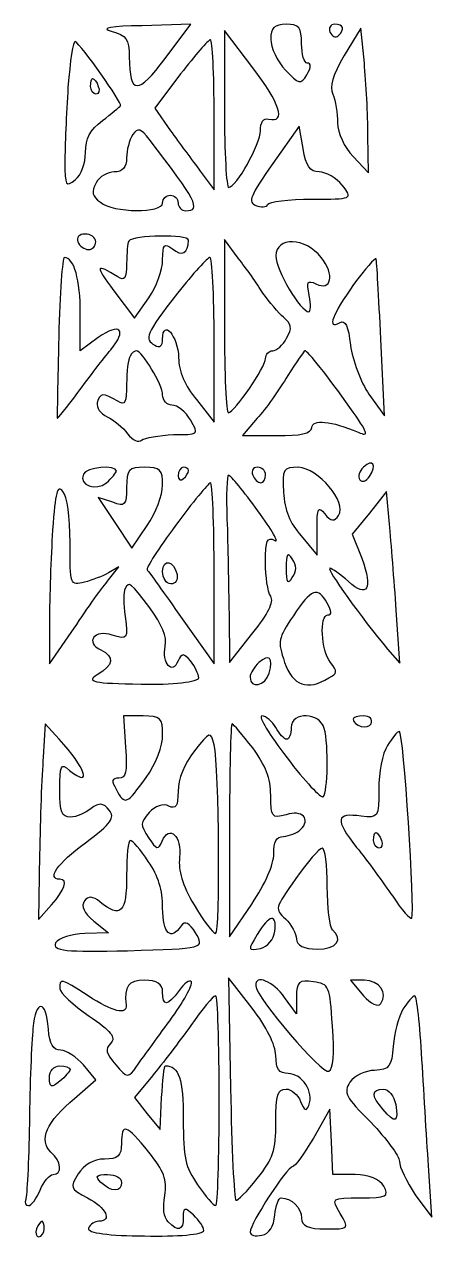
# Model space of a CAD drawing. Extents: x 50 to 162, y 10 to 290.
# Drawn here: x 98.01 to 108.76, y 221.68 to 253.61 of the extents above; entities that cross this region are included whole.
import ezdxf

# ---------------------------------------------------------------- set-up
doc = ezdxf.new("R2010")
doc.units = 0
doc.layers.add('Layer_1', color=7, linetype='CONTINUOUS')

msp = doc.modelspace()

# ---------------------------------------------------------------- linework, layer by layer
at = {"layer": 'Layer_1', "color": 7}
for points in [[(101.729471, 252.707806), (102.407796, 253.608457), (101.118978, 253.567518)], [(100.304989, 253.424233), (100.304989, 253.424233)], [(104.035775, 252.462174), (103.289618, 253.444702), (103.289618, 251.377298), (103.289618, 251.377298)], [(106.070749, 253.403764), (106.070749, 253.403764)], [(106.979705, 252.58499), (106.884739, 253.50611), (106.450611, 252.789683), (106.450611, 252.789683)], [(104.510602, 253.21954), (104.510602, 253.21954)], [(102.136466, 252.298419), (101.458141, 251.397768), (101.865136, 250.804157)], [(102.136466, 252.298419), (102.136466, 252.298419)], [(99.165403, 251.95044), (99.165403, 251.95044)], [(99.965826, 251.970909), (99.965826, 251.970909)], [(102.651992, 249.739751), (103.018288, 249.248486), (103.018288, 251.213544)], [(100.874782, 250.70181), (100.874782, 250.70181)], [(105.365292, 250.333362), (105.25676, 250.926973), (104.564868, 249.944444), (104.564868, 249.944444)], [(106.681242, 250.128668), (107.088237, 249.698812), (107.07467, 250.681341)], [(99.423167, 247.87704), (99.423167, 247.87704)], [(100.76625, 247.897509), (100.76625, 247.897509)], [(103.655913, 247.447184), (103.289618, 247.938448), (103.289618, 245.666351), (103.289618, 245.666351)], [(104.646267, 247.508592), (104.646267, 247.508592)], [(100.372821, 246.587471), (100.915481, 245.871044), (101.295343, 246.403247)], [(102.055067, 246.526063), (102.055067, 246.526063)], [(106.694808, 246.751226), (106.694808, 246.751226)], [(99.965826, 245.359311), (99.490999, 245.011332), (99.490999, 245.99386)], [(98.921206, 245.37978), (98.921206, 245.37978)], [(102.557027, 243.721763), (103.018288, 243.128152), (103.018288, 245.297902)], [(107.101803, 243.865048), (107.508798, 243.291907), (107.413832, 245.318372)], [(100.806949, 244.868046), (100.806949, 244.868046)], [(104.958297, 244.356313), (104.958297, 244.356313)], [(104.157873, 243.230499), (103.764445, 242.780173), (104.686967, 242.780173)], [(99.572398, 241.756706), (99.572398, 241.756706)], [(104.035775, 241.736236), (104.035775, 241.736236)], [(106.952572, 241.94093), (106.952572, 241.94093)], [(100.711984, 241.408727), (100.711984, 241.408727)], [(102.068633, 241.715767), (102.068633, 241.715767)], [(100.345688, 241.019809), (99.965826, 241.142625), (100.399954, 240.487606), (100.847649, 239.812118), (101.254643, 240.405729)], [(104.849765, 241.285911), (104.849765, 241.285911)], [(107.644463, 240.446667), (107.563064, 241.30638), (107.11537, 240.733238), (107.11537, 240.733238)], [(103.35745, 240.569483), (103.35745, 240.569483)], [(107.11537, 240.733238), (106.654109, 240.180566), (106.911872, 239.546016)], [(98.758408, 240.282913), (98.758408, 240.282913)], [(102.000801, 240.405729), (102.000801, 240.405729)], [(105.311026, 240.139627), (105.731587, 239.627894), (105.731587, 240.303382)], [(100.237156, 238.972874), (100.508486, 239.320853), (100.237156, 239.157099)], [(104.917597, 239.279915), (104.917597, 239.279915)], [(102.0415, 239.11616), (102.0415, 239.11616)], [(102.177165, 237.949407), (103.018288, 236.762185), (103.018288, 239.136629)], [(100.671284, 238.747712), (100.671284, 238.747712)], [(103.411716, 238.092693), (103.425283, 236.803124), (104.035775, 237.580959)], [(105.107528, 238.031285), (105.107528, 238.031285)], [(107.590197, 237.151103), (107.915793, 236.782654), (107.820827, 238.17457)], [(98.677009, 237.887999), (98.677009, 236.762185), (99.328201, 237.703775)], [(104.198573, 236.803124), (104.198573, 236.803124)], [(101.146111, 235.390739), (100.630585, 235.390739), (100.684851, 234.571965), (100.684851, 234.571965)], [(98.934773, 234.776658), (98.568477, 235.186045), (98.514211, 234.305863), (98.514211, 234.305863)], [(106.681242, 235.308861), (106.681242, 235.308861)], [(102.502761, 234.469618), (102.502761, 234.469618)], [(107.590197, 234.612904), (107.590197, 234.612904)], [(104.94473, 234.285394), (104.94473, 234.285394)], [(103.425283, 232.381745), (103.425283, 229.577444), (104.008642, 230.437157)], [(103.425283, 232.381745), (103.425283, 232.381745)], [(107.427399, 232.115643), (107.427399, 232.115643)], [(98.419246, 231.747195), (98.392113, 230.02777), (98.731275, 230.416688)], [(100.711984, 231.194523), (100.711984, 231.194523)], [(105.175361, 231.112645), (105.175361, 231.112645)], [(99.843728, 229.986831), (100.237156, 229.679791), (99.613097, 229.659322)], [(104.157873, 229.638853), (104.157873, 229.638853)], [(104.022209, 227.694265), (103.39815, 228.492569), (103.452416, 225.585922), (103.452416, 225.585922)], [(106.979705, 228.431161), (106.613409, 228.431161), (106.952572, 228.021774), (106.952572, 228.021774)], [(98.948339, 228.205998), (98.948339, 228.205998)], [(104.117174, 228.287876), (104.117174, 228.287876)], [(105.188927, 228.001305), (105.188927, 227.550979), (104.876898, 227.980835)], [(107.997192, 227.673795), (107.997192, 227.673795)], [(98.242881, 227.162062), (98.242881, 227.162062)], [(102.407796, 227.243939), (102.407796, 227.243939)], [(99.341768, 225.31982), (99.897994, 225.811085), (99.572398, 226.200002)], [(99.219669, 226.077186), (99.219669, 226.077186)], [(101.390308, 225.913431), (100.915481, 225.34029), (101.254643, 224.910434), (101.593806, 224.501047), (101.634505, 225.34029)], [(107.807261, 225.156066), (107.807261, 225.156066)], [(106.735508, 223.313825), (106.152148, 223.313825), (106.111449, 224.173537), (106.070749, 225.03325), (105.636622, 224.275884), (105.636622, 224.275884)], [(100.576319, 224.132598), (100.576319, 224.132598)], [(108.322788, 222.781621), (108.756915, 222.18801), (108.675517, 223.416171)], [(100.576319, 223.109131), (100.576319, 223.109131)], [(98.337847, 221.88097), (98.337847, 221.88097)]]:
    msp.add_lwpolyline(points, dxfattribs=at)
for points in [[(101.118978, 253.567518), (100.318555, 253.567518), (100.006526, 253.50611), (100.304989, 253.424233)], [(104.917597, 253.608457), (104.605568, 253.608457), (104.510602, 253.50611), (104.510602, 253.21954)], [(105.324592, 253.096723), (105.324592, 253.52658), (105.25676, 253.608457), (104.917597, 253.608457)], [(106.192848, 253.608457), (106.084316, 253.608457), (106.03005, 253.50611), (106.070749, 253.403764)], [(106.287813, 253.301417), (106.477744, 253.485641), (106.437045, 253.608457), (106.192848, 253.608457)], [(100.304989, 253.424233), (100.711984, 253.321886), (100.779816, 253.21954), (100.779816, 252.748745)], [(106.070749, 253.403764), (106.125015, 253.280948), (106.219981, 253.240009), (106.287813, 253.301417)], [(99.355334, 253.158131), (99.301068, 253.178601), (99.219669, 252.646398), (99.165403, 251.95044)], [(100.549186, 251.459176), (100.603452, 251.541053), (99.518132, 253.055785), (99.355334, 253.158131)], [(102.923322, 253.19907), (102.85549, 253.19907), (102.516328, 252.789683), (102.136466, 252.298419)], [(103.018288, 251.213544), (103.018288, 252.298419), (102.977588, 253.19907), (102.923322, 253.19907)], [(104.510602, 253.21954), (104.510602, 252.994377), (104.686967, 252.625928), (104.904031, 252.400766)], [(105.473824, 252.58499), (105.392425, 252.58499), (105.324592, 252.810153), (105.324592, 253.096723)], [(100.779816, 252.748745), (100.793383, 251.745747), (101.010447, 251.745747), (101.729471, 252.707806)], [(105.460257, 252.27795), (105.582356, 252.482643), (105.582356, 252.58499), (105.473824, 252.58499)], [(106.450611, 252.789683), (106.138582, 252.25748), (106.057183, 251.970909), (106.152148, 251.766216)], [(107.07467, 250.681341), (107.07467, 251.213544), (107.020404, 252.073256), (106.979705, 252.58499)], [(104.456336, 251.111197), (104.931164, 250.988381), (104.754799, 251.541053), (104.035775, 252.462174)], [(104.904031, 252.400766), (105.243193, 252.032317), (105.311026, 252.011848), (105.460257, 252.27795)], [(99.165403, 251.95044), (99.124704, 251.254482), (99.084004, 250.3743), (99.084004, 249.985383)], [(99.762329, 251.970909), (99.762329, 252.093725), (99.789462, 252.175603), (99.816595, 252.175603)], [(99.91156, 251.766216), (99.830161, 251.766216), (99.762329, 251.868563), (99.762329, 251.970909)], [(99.816595, 252.175603), (99.857294, 252.175603), (99.925127, 252.093725), (99.965826, 251.970909)], [(99.965826, 251.970909), (100.006526, 251.868563), (99.979393, 251.766216), (99.91156, 251.766216)], [(106.152148, 251.766216), (106.219981, 251.602461), (106.274247, 251.254482), (106.274247, 251.00885)], [(100.074358, 251.070258), (100.304989, 251.254482), (100.535619, 251.438706), (100.549186, 251.459176)], [(103.289618, 251.377298), (103.289618, 250.231015), (103.343884, 249.309894), (103.39815, 249.309894)], [(99.626664, 250.231015), (99.626664, 250.599463), (99.748762, 250.824626), (100.074358, 251.070258)], [(104.239272, 250.804157), (104.239272, 251.029319), (104.320671, 251.152136), (104.456336, 251.111197)], [(106.274247, 251.00885), (106.274247, 250.742749), (106.450611, 250.3743), (106.681242, 250.128668)], [(100.874782, 250.70181), (100.779816, 250.558525), (100.711984, 250.292423), (100.711984, 250.08773)], [(101.308909, 250.578994), (101.091845, 250.865565), (100.99688, 250.886034), (100.874782, 250.70181)], [(101.865136, 250.804157), (102.095766, 250.497116), (102.448495, 250.005852), (102.651992, 249.739751)], [(103.39815, 249.309894), (103.601647, 249.309894), (104.239272, 250.456178), (104.239272, 250.804157)], [(102.272131, 248.695814), (102.692692, 248.695814), (102.543461, 248.982385), (101.308909, 250.578994)], [(99.355334, 249.514588), (99.518132, 249.637404), (99.626664, 249.944444), (99.626664, 250.231015)], [(100.711984, 250.08773), (100.711984, 249.842097), (100.603452, 249.719281), (100.386388, 249.719281)], [(105.785853, 249.719281), (105.541656, 249.719281), (105.446691, 249.862567), (105.365292, 250.333362)], [(99.084004, 249.985383), (99.084004, 249.350833), (99.111137, 249.309894), (99.355334, 249.514588)], [(100.386388, 249.719281), (100.210023, 249.719281), (99.992959, 249.596465), (99.91156, 249.43271)], [(104.564868, 249.944444), (103.967943, 249.084732), (103.90011, 248.920977), (104.117174, 248.839099)], [(106.396345, 249.371302), (106.247114, 249.555527), (105.962217, 249.719281), (105.785853, 249.719281)], [(99.91156, 249.43271), (99.775895, 249.187078), (99.803028, 249.084732), (100.020092, 248.920977)], [(101.661638, 248.900507), (101.661638, 249.023324), (101.756604, 249.105201), (101.865136, 249.105201)], [(101.865136, 249.105201), (101.973668, 249.105201), (102.068633, 249.023324), (102.068633, 248.900507)], [(105.595922, 249.002854), (106.667675, 249.002854), (106.681242, 249.002854), (106.396345, 249.371302)], [(100.020092, 248.920977), (100.359255, 248.634406), (101.661638, 248.634406), (101.661638, 248.900507)], [(102.068633, 248.900507), (102.068633, 248.798161), (102.163599, 248.695814), (102.272131, 248.695814)], [(104.117174, 248.839099), (104.252839, 248.777691), (104.40207, 248.798161), (104.429203, 248.859569)], [(104.429203, 248.859569), (104.456336, 248.941446), (104.98543, 249.002854), (105.595922, 249.002854)], [(99.613097, 248.081734), (99.463866, 248.081734), (99.382467, 247.999856), (99.423167, 247.87704)], [(99.423167, 247.87704), (99.463866, 247.774693), (99.599531, 247.672347), (99.708063, 247.672347)], [(99.897994, 247.87704), (99.897994, 247.999856), (99.775895, 248.081734), (99.613097, 248.081734)], [(99.708063, 247.672347), (99.816595, 247.672347), (99.897994, 247.774693), (99.897994, 247.87704)], [(100.76625, 247.897509), (100.739117, 247.856571), (100.711984, 247.590469), (100.711984, 247.303898)], [(102.339963, 247.917979), (102.339963, 248.081734), (100.888348, 248.061264), (100.76625, 247.897509)], [(101.661638, 247.406245), (101.661638, 247.815632), (101.702338, 247.856571), (101.919402, 247.692816)], [(101.919402, 247.692816), (102.163599, 247.488123), (102.339963, 247.57), (102.339963, 247.917979)], [(105.840119, 247.467653), (105.419558, 247.999856), (104.646267, 248.020326), (104.646267, 247.508592)], [(104.646267, 247.508592), (104.646267, 247.140144), (105.297459, 246.034799), (105.514523, 246.034799)], [(99.070438, 247.467653), (99.016172, 247.467653), (98.948339, 246.526063), (98.921206, 245.37978)], [(99.490999, 245.99386), (99.490999, 246.874042), (99.328201, 247.467653), (99.070438, 247.467653)], [(100.481353, 246.95592), (99.884427, 247.324368), (99.870861, 247.26296), (100.372821, 246.587471)], [(100.711984, 247.303898), (100.711984, 246.914981), (100.657718, 246.833103), (100.481353, 246.95592)], [(101.295343, 246.403247), (101.49884, 246.689818), (101.661638, 247.140144), (101.661638, 247.406245)], [(102.909756, 247.467653), (102.841923, 247.467653), (102.462062, 247.037797), (102.055067, 246.526063)], [(103.018288, 245.297902), (103.018288, 246.485125), (102.964022, 247.467653), (102.909756, 247.467653)], [(104.307105, 246.526063), (104.157873, 246.771695), (103.859411, 247.181082), (103.655913, 247.447184)], [(105.704454, 246.771695), (106.111449, 246.567002), (106.206414, 247.017328), (105.840119, 247.467653)], [(107.291734, 247.426715), (107.264601, 247.467653), (106.993271, 247.160613), (106.694808, 246.751226)], [(107.413832, 245.318372), (107.359566, 246.444186), (107.3053, 247.385776), (107.291734, 247.426715)], [(105.52809, 246.464655), (105.446691, 246.833103), (105.473824, 246.874042), (105.704454, 246.771695)], [(102.055067, 246.526063), (101.213944, 245.441188), (101.159678, 245.318372), (101.458141, 245.154617)], [(104.849765, 245.891514), (104.7141, 245.99386), (104.469903, 246.3009), (104.307105, 246.526063)], [(106.694808, 246.751226), (106.138582, 245.973391), (105.975784, 245.543535), (106.328513, 245.748228)], [(105.514523, 246.034799), (105.568789, 246.034799), (105.568789, 246.219023), (105.52809, 246.464655)], [(104.931164, 245.338841), (105.080395, 245.625412), (105.066829, 245.707289), (104.849765, 245.891514)], [(100.291422, 245.031801), (100.739117, 245.564004), (100.535619, 245.768697), (99.965826, 245.359311)], [(101.661638, 245.318372), (101.661638, 245.871044), (102.068633, 245.400249), (102.0822, 244.827108)], [(103.289618, 245.666351), (103.289618, 244.397251), (103.330317, 243.373784), (103.39815, 243.373784)], [(106.328513, 245.748228), (106.477744, 245.830105), (106.559143, 245.666351), (106.613409, 245.154617)], [(98.921206, 245.37978), (98.894073, 244.213027), (98.880507, 243.250968), (98.880507, 243.230499)], [(101.458141, 245.154617), (101.580239, 245.07274), (101.661638, 245.134148), (101.661638, 245.318372)], [(104.564868, 245.011332), (104.659834, 245.011332), (104.836198, 245.154617), (104.931164, 245.338841)], [(99.423167, 243.905987), (99.721629, 244.315374), (100.115058, 244.827108), (100.291422, 245.031801)], [(100.969747, 245.011332), (100.929048, 245.011332), (100.847649, 244.949924), (100.806949, 244.868046)], [(101.661638, 243.844579), (101.661638, 244.11068), (101.118978, 245.011332), (100.969747, 245.011332)], [(104.374937, 244.806638), (104.374937, 244.908985), (104.456336, 245.011332), (104.564868, 245.011332)], [(105.405991, 245.011332), (105.392425, 245.011332), (105.188927, 244.704291), (104.958297, 244.356313)], [(106.599843, 243.517069), (106.016483, 244.335843), (105.48739, 245.011332), (105.405991, 245.011332)], [(106.613409, 245.154617), (106.667675, 244.765699), (106.884739, 244.172088), (107.101803, 243.865048)], [(100.806949, 244.868046), (100.752683, 244.806638), (100.711984, 244.458659), (100.711984, 244.13115)], [(102.0822, 244.827108), (102.0822, 244.479129), (102.244998, 244.090211), (102.557027, 243.721763)], [(103.39815, 243.373784), (103.560948, 243.394253), (104.374937, 244.581475), (104.374937, 244.806638)], [(104.958297, 244.356313), (104.741233, 243.987864), (104.374937, 243.476131), (104.157873, 243.230499)], [(100.711984, 244.13115), (100.711984, 243.639885), (100.671284, 243.558008), (100.481353, 243.680824)], [(98.880507, 243.230499), (98.880507, 243.210029), (99.13827, 243.517069), (99.423167, 243.905987)], [(100.481353, 243.680824), (100.087925, 243.905987), (100.006526, 243.905987), (99.938693, 243.639885)], [(101.905835, 243.578477), (101.77017, 243.578477), (101.661638, 243.701293), (101.661638, 243.844579)], [(99.938693, 243.639885), (99.91156, 243.517069), (100.020092, 243.353315), (100.196457, 243.271437)], [(102.394229, 243.18956), (102.272131, 243.394253), (102.055067, 243.578477), (101.905835, 243.578477)], [(106.816907, 242.86205), (107.11537, 242.739234), (107.088237, 242.821112), (106.599843, 243.517069)], [(100.196457, 243.271437), (100.372821, 243.18956), (100.617018, 242.984866), (100.739117, 242.821112)], [(101.946535, 242.800642), (102.611293, 242.800642), (102.624859, 242.800642), (102.394229, 243.18956)], [(105.595922, 242.984866), (105.595922, 243.210029), (106.111449, 243.16909), (106.816907, 242.86205)], [(100.739117, 242.821112), (100.861215, 242.657357), (101.037579, 242.575479), (101.105412, 242.657357)], [(101.105412, 242.657357), (101.186811, 242.718765), (101.566673, 242.780173), (101.946535, 242.800642)], [(104.686967, 242.780173), (105.270326, 242.759704), (105.595922, 242.841581), (105.595922, 242.984866)], [(107.11537, 241.695298), (107.318867, 242.002338), (107.210335, 242.186562), (106.952572, 241.94093)], [(99.572398, 241.756706), (99.4503, 241.470135), (99.897994, 241.30638), (100.18289, 241.531543)], [(100.440654, 241.838583), (100.440654, 242.022807), (99.64023, 241.94093), (99.572398, 241.756706)], [(100.18289, 241.531543), (100.318555, 241.654359), (100.440654, 241.797644), (100.440654, 241.838583)], [(101.186811, 241.94093), (100.76625, 241.94093), (100.711984, 241.879522), (100.711984, 241.408727)], [(101.661638, 241.470135), (101.661638, 241.879522), (101.593806, 241.94093), (101.186811, 241.94093)], [(102.204298, 241.94093), (102.136466, 241.94093), (102.068633, 241.838583), (102.068633, 241.715767)], [(102.339963, 241.859052), (102.339963, 241.899991), (102.285697, 241.94093), (102.204298, 241.94093)], [(102.204298, 241.633889), (102.285697, 241.695298), (102.339963, 241.797644), (102.339963, 241.859052)], [(103.39815, 241.736236), (103.35745, 241.736236), (103.330317, 241.204033), (103.35745, 240.569483)], [(104.17144, 240.794646), (103.805145, 241.30638), (103.452416, 241.715767), (103.39815, 241.736236)], [(104.157873, 241.94093), (104.049342, 241.94093), (103.995076, 241.859052), (104.035775, 241.736236)], [(104.035775, 241.736236), (104.076475, 241.633889), (104.17144, 241.531543), (104.252839, 241.531543)], [(104.374937, 241.736236), (104.374937, 241.859052), (104.279972, 241.94093), (104.157873, 241.94093)], [(104.252839, 241.531543), (104.320671, 241.531543), (104.374937, 241.633889), (104.374937, 241.736236)], [(105.243193, 241.94093), (104.836198, 241.94093), (104.809065, 241.899991), (104.849765, 241.285911)], [(106.30138, 240.67183), (106.53201, 241.019809), (105.75872, 241.92046), (105.243193, 241.94093)], [(106.952572, 241.94093), (106.84404, 241.838583), (106.80334, 241.695298), (106.857606, 241.61342)], [(99.029738, 241.30638), (98.880507, 241.490604), (98.839807, 241.30638), (98.758408, 240.282913)], [(100.711984, 241.408727), (100.711984, 240.937932), (100.671284, 240.896993), (100.345688, 241.019809)], [(101.254643, 240.405729), (101.471707, 240.733238), (101.661638, 241.204033), (101.661638, 241.470135)], [(102.923322, 241.531543), (102.85549, 241.511073), (102.448495, 241.019809), (102.000801, 240.405729)], [(102.068633, 241.715767), (102.068633, 241.61342), (102.136466, 241.572481), (102.204298, 241.633889)], [(103.018288, 239.136629), (103.018288, 240.467137), (102.977588, 241.531543), (102.923322, 241.531543)], [(106.857606, 241.61342), (106.911872, 241.531543), (107.033971, 241.572481), (107.11537, 241.695298)], [(99.219669, 239.955403), (99.219669, 240.651361), (99.151837, 241.163095), (99.029738, 241.30638)], [(104.849765, 241.285911), (104.876898, 240.815116), (105.012563, 240.467137), (105.311026, 240.139627)], [(104.619134, 240.016811), (104.741233, 239.934934), (104.551302, 240.282913), (104.17144, 240.794646)], [(105.731587, 240.303382), (105.731587, 240.876524), (105.75872, 240.937932), (105.935084, 240.712769)], [(103.35745, 240.569483), (103.384583, 239.914464), (103.39815, 238.80912), (103.411716, 238.092693)], [(105.935084, 240.712769), (106.097882, 240.508075), (106.192848, 240.508075), (106.30138, 240.67183)], [(98.758408, 240.282913), (98.717709, 239.586955), (98.677009, 238.502079), (98.677009, 237.887999)], [(102.000801, 240.405729), (101.553106, 239.812118), (101.213944, 239.279915), (101.254643, 239.238976)], [(107.820827, 238.17457), (107.766561, 238.952405), (107.685162, 239.975872), (107.644463, 240.446667)], [(99.599531, 238.911466), (99.219669, 238.829589), (99.219669, 238.829589), (99.219669, 239.955403)], [(104.374937, 239.443669), (104.374937, 240.016811), (104.415637, 240.119158), (104.619134, 240.016811)], [(101.661638, 239.198037), (101.661638, 239.546016), (101.960101, 239.484608), (102.0415, 239.11616)], [(105.080395, 239.525547), (104.958297, 239.709771), (104.917597, 239.668832), (104.917597, 239.279915)], [(105.080395, 239.034283), (105.202494, 239.218507), (105.202494, 239.341323), (105.080395, 239.525547)], [(106.911872, 239.546016), (107.210335, 238.727242), (107.061104, 238.48161), (106.559143, 238.931936)], [(101.254643, 239.238976), (101.295343, 239.198037), (101.702338, 238.624896), (102.177165, 237.949407)], [(101.878702, 238.870528), (101.756604, 238.870528), (101.661638, 239.013813), (101.661638, 239.198037)], [(104.510602, 238.543018), (104.429203, 238.665834), (104.374937, 239.054752), (104.374937, 239.443669)], [(104.917597, 239.279915), (104.917597, 238.890997), (104.958297, 238.850058), (105.080395, 239.034283)], [(106.070749, 239.279915), (105.962217, 239.279915), (106.925439, 237.949407), (107.590197, 237.151103)], [(106.559143, 238.931936), (106.342079, 239.11616), (106.125015, 239.279915), (106.070749, 239.279915)], [(99.328201, 237.703775), (99.68093, 238.235978), (100.087925, 238.80912), (100.237156, 238.972874)], [(100.237156, 239.157099), (100.087925, 239.075221), (99.803028, 238.972874), (99.599531, 238.911466)], [(101.322476, 238.235978), (100.793383, 238.931936), (100.793383, 238.931936), (100.671284, 238.747712)], [(102.0415, 239.11616), (102.068633, 238.972874), (102.000801, 238.870528), (101.878702, 238.870528)], [(100.671284, 238.747712), (100.630585, 238.665834), (100.630585, 238.338325), (100.671284, 238.010815)], [(104.035775, 237.580959), (104.44277, 238.072223), (104.605568, 238.399733), (104.510602, 238.543018)], [(106.002917, 238.358794), (105.75872, 238.80912), (105.568789, 238.747712), (105.107528, 238.031285)], [(101.729471, 237.23298), (101.783737, 237.478612), (101.648072, 237.785652), (101.322476, 238.235978)], [(106.016483, 238.051754), (106.125015, 238.051754), (106.125015, 238.154101), (106.002917, 238.358794)], [(100.671284, 238.010815), (100.752683, 237.417204), (100.739117, 237.396735), (100.332122, 237.519551)], [(105.107528, 238.031285), (104.700533, 237.417204), (104.686967, 237.376265), (104.876898, 236.803124)], [(106.084316, 236.803124), (105.840119, 237.110164), (105.785853, 238.051754), (106.016483, 238.051754)], [(100.332122, 237.519551), (99.870861, 237.683306), (99.599531, 237.335327), (100.033659, 237.130633)], [(100.033659, 237.130633), (100.399954, 236.946409), (100.372821, 236.741716), (99.938693, 236.475614)], [(102.068633, 236.844062), (101.919402, 236.455145), (101.634505, 236.782654), (101.729471, 237.23298)], [(102.394229, 236.844062), (102.217865, 237.048756), (102.163599, 237.048756), (102.068633, 236.844062)], [(104.469903, 236.516553), (104.578435, 236.946409), (104.483469, 237.028287), (104.198573, 236.803124)], [(102.611293, 236.393737), (102.611293, 236.496084), (102.516328, 236.680308), (102.394229, 236.844062)], [(104.198573, 236.803124), (104.076475, 236.680308), (103.967943, 236.516553), (103.967943, 236.414206)], [(104.876898, 236.803124), (105.080395, 236.189043), (105.48739, 236.045758), (106.043616, 236.393737)], [(106.043616, 236.393737), (106.274247, 236.516553), (106.274247, 236.557492), (106.084316, 236.803124)], [(99.938693, 236.475614), (99.626664, 236.29139), (99.843728, 236.250451), (101.091845, 236.229982)], [(101.091845, 236.229982), (101.919402, 236.209513), (102.611293, 236.29139), (102.611293, 236.393737)], [(103.967943, 236.414206), (103.967943, 236.086697), (104.374937, 236.189043), (104.469903, 236.516553)], [(101.661638, 234.899475), (101.661638, 235.329331), (101.607372, 235.390739), (101.146111, 235.390739)], [(104.279972, 235.390739), (104.17144, 235.390739), (104.469903, 234.899475), (104.94473, 234.285394)], [(104.646267, 235.083699), (104.551302, 235.247453), (104.388504, 235.390739), (104.279972, 235.390739)], [(105.921518, 235.063229), (105.812986, 235.493086), (105.053262, 235.513555), (105.053262, 235.083699)], [(106.966138, 235.390739), (106.80334, 235.390739), (106.681242, 235.3498), (106.681242, 235.308861)], [(107.156069, 235.186045), (107.210335, 235.308861), (107.11537, 235.390739), (106.966138, 235.390739)], [(103.493115, 235.186045), (103.452416, 235.186045), (103.425283, 233.916946), (103.425283, 232.381745)], [(104.035775, 234.551496), (103.764445, 234.899475), (103.520248, 235.186045), (103.493115, 235.186045)], [(104.931164, 234.776658), (104.863331, 234.776658), (104.741233, 234.919944), (104.646267, 235.083699)], [(105.053262, 235.083699), (105.053262, 234.919944), (104.998996, 234.776658), (104.931164, 234.776658)], [(105.894385, 233.261927), (106.016483, 233.384743), (106.043616, 234.612904), (105.921518, 235.063229)], [(106.681242, 235.308861), (106.681242, 235.124637), (107.088237, 235.022291), (107.156069, 235.186045)], [(99.206103, 233.957885), (99.816595, 233.46662), (99.626664, 234.039762), (98.934773, 234.776658)], [(101.22751, 233.77366), (101.485274, 234.142109), (101.661638, 234.592434), (101.661638, 234.899475)], [(103.018288, 234.633373), (102.936889, 235.001821), (102.896189, 234.981352), (102.502761, 234.469618)], [(107.902226, 234.981352), (107.84796, 234.981352), (107.712295, 234.817597), (107.590197, 234.612904)], [(108.227822, 230.068709), (108.322788, 230.232464), (108.010758, 234.981352), (107.902226, 234.981352)], [(100.684851, 234.571965), (100.72555, 233.896477), (100.698417, 233.753191), (100.508486, 233.753191)], [(102.502761, 234.469618), (102.231431, 234.121639), (102.068633, 233.732722), (102.068633, 233.405212)], [(103.058987, 229.659322), (103.181086, 229.659322), (103.153953, 234.039762), (103.018288, 234.633373)], [(104.510602, 233.302866), (104.510602, 233.753191), (104.374937, 234.080701), (104.035775, 234.551496)], [(107.590197, 234.612904), (107.454532, 234.40821), (107.359566, 233.896477), (107.359566, 233.46662)], [(98.514211, 234.305863), (98.473512, 233.835069), (98.432812, 232.668316), (98.419246, 231.747195)], [(98.948339, 233.446151), (98.948339, 234.10117), (98.975472, 234.162578), (99.206103, 233.957885)], [(104.94473, 234.285394), (105.405991, 233.671314), (105.840119, 233.220988), (105.894385, 233.261927)], [(100.508486, 233.753191), (100.318555, 233.753191), (100.304989, 233.691783), (100.440654, 233.446151)], [(100.440654, 233.446151), (100.671284, 233.036764), (100.711984, 233.057233), (101.22751, 233.77366)], [(99.233236, 232.729724), (99.002605, 232.729724), (98.948339, 232.85254), (98.948339, 233.446151)], [(107.359566, 233.46662), (107.359566, 232.709254), (107.346, 232.709254), (106.898306, 232.750193)], [(100.250723, 232.913948), (100.101491, 233.098172), (99.979393, 233.118641), (99.775895, 232.954887)], [(102.068633, 233.405212), (102.068633, 233.016295), (102.014367, 232.934417), (101.824436, 233.016295)], [(104.917597, 232.791132), (104.537735, 232.688785), (104.510602, 232.729724), (104.510602, 233.302866)], [(99.775895, 232.954887), (99.626664, 232.832071), (99.382467, 232.729724), (99.233236, 232.729724)], [(99.626664, 232.054235), (100.318555, 232.565969), (100.413521, 232.709254), (100.250723, 232.913948)], [(101.308909, 232.85254), (101.064712, 232.565969), (101.064712, 232.5455), (101.295343, 232.177051)], [(101.824436, 233.016295), (101.688771, 233.098172), (101.458141, 233.016295), (101.308909, 232.85254)], [(105.297459, 232.402214), (105.582356, 232.668316), (105.338159, 232.934417), (104.917597, 232.791132)], [(106.898306, 232.750193), (106.219981, 232.85254), (106.192848, 232.668316), (106.776207, 231.931419)], [(101.648072, 232.095174), (101.838003, 232.5455), (102.177165, 232.21799), (102.109333, 231.665318)], [(101.295343, 232.177051), (101.49884, 231.870011), (101.553106, 231.849542), (101.648072, 232.095174)], [(104.592001, 231.767665), (104.578435, 232.074705), (104.659834, 232.21799), (104.849765, 232.21799)], [(104.849765, 232.21799), (104.998996, 232.23846), (105.202494, 232.299868), (105.297459, 232.402214)], [(107.223901, 232.115643), (107.223901, 232.23846), (107.251034, 232.320337), (107.278167, 232.320337)], [(107.278167, 232.320337), (107.318867, 232.320337), (107.386699, 232.23846), (107.427399, 232.115643)], [(98.948339, 231.092176), (98.59561, 231.092176), (98.880507, 231.501563), (99.626664, 232.054235)], [(100.806949, 232.115643), (100.752683, 232.115643), (100.711984, 231.706257), (100.711984, 231.194523)], [(101.281776, 231.562971), (101.078279, 231.870011), (100.861215, 232.115643), (100.806949, 232.115643)], [(105.867252, 231.91095), (105.799419, 231.91095), (105.473824, 231.542502), (105.175361, 231.112645)], [(106.002917, 230.907952), (106.002917, 231.460624), (105.948651, 231.91095), (105.867252, 231.91095)], [(106.776207, 231.931419), (107.061104, 231.58344), (107.481665, 230.989829), (107.725862, 230.64185)], [(107.373133, 231.91095), (107.291734, 231.91095), (107.223901, 232.013297), (107.223901, 232.115643)], [(107.427399, 232.115643), (107.468098, 232.013297), (107.440965, 231.91095), (107.373133, 231.91095)], [(101.661638, 230.33481), (101.661638, 230.805605), (101.553106, 231.174054), (101.281776, 231.562971)], [(102.109333, 231.665318), (102.068633, 231.317339), (102.177165, 230.948891), (102.489195, 230.416688)], [(104.008642, 230.437157), (104.374937, 230.96936), (104.592001, 231.481094), (104.592001, 231.767665)], [(100.711984, 231.194523), (100.711984, 230.211994), (100.562752, 230.048239), (100.006526, 230.498565)], [(98.731275, 230.416688), (99.084004, 230.805605), (99.17897, 231.092176), (98.948339, 231.092176)], [(105.175361, 231.112645), (104.619134, 230.314341), (104.605568, 230.314341), (104.904031, 230.048239)], [(106.138582, 229.761669), (106.070749, 229.823077), (106.002917, 230.33481), (106.002917, 230.907952)], [(100.006526, 230.498565), (99.830161, 230.64185), (99.694496, 230.66232), (99.599531, 230.519034)], [(107.725862, 230.64185), (107.970059, 230.273402), (108.187123, 230.02777), (108.227822, 230.068709)], [(99.599531, 230.519034), (99.504565, 230.375749), (99.585964, 230.211994), (99.843728, 229.986831)], [(102.150032, 229.864015), (101.878702, 229.454628), (101.661638, 229.659322), (101.661638, 230.33481)], [(102.489195, 230.416688), (102.733391, 230.007301), (102.991155, 229.659322), (103.058987, 229.659322)], [(102.529894, 229.679791), (102.367096, 229.945893), (102.244998, 230.007301), (102.150032, 229.864015)], [(104.619134, 229.72073), (104.686967, 230.191525), (104.469903, 230.171056), (104.157873, 229.638853)], [(104.904031, 230.048239), (105.053262, 229.884485), (105.188927, 229.659322), (105.188927, 229.516036)], [(99.613097, 229.659322), (99.260369, 229.659322), (98.921206, 229.536506), (98.839807, 229.41369)], [(100.739117, 229.208996), (102.760524, 229.270404), (102.774091, 229.270404), (102.529894, 229.679791)], [(104.157873, 229.638853), (103.90011, 229.208996), (103.90011, 229.208996), (104.239272, 229.270404)], [(104.239272, 229.270404), (104.429203, 229.311343), (104.592001, 229.516036), (104.619134, 229.72073)], [(105.731587, 229.249935), (106.247114, 229.249935), (106.437045, 229.495567), (106.138582, 229.761669)], [(98.839807, 229.41369), (98.731275, 229.208996), (99.124704, 229.168058), (100.739117, 229.208996)], [(105.188927, 229.516036), (105.188927, 229.352282), (105.392425, 229.249935), (105.731587, 229.249935)], [(99.694496, 228.021774), (98.961906, 228.492569), (98.948339, 228.492569), (98.948339, 228.205998)], [(101.186811, 228.431161), (100.752683, 228.431161), (100.644151, 228.287876), (100.698417, 227.776142)], [(101.661638, 228.124121), (101.661638, 228.328814), (101.512407, 228.431161), (101.186811, 228.431161)], [(101.851569, 227.366755), (102.204298, 227.858019), (102.462062, 228.308345), (102.421362, 228.390222)], [(102.421362, 228.390222), (102.380663, 228.45163), (102.231431, 228.349284), (102.095766, 228.16506)], [(104.876898, 227.980835), (104.578435, 228.410692), (104.090041, 228.594916), (104.117174, 228.287876)], [(105.636622, 228.390222), (105.25676, 228.45163), (105.188927, 228.390222), (105.188927, 228.001305)], [(106.138582, 227.22347), (106.070749, 228.287876), (106.057183, 228.328814), (105.636622, 228.390222)], [(107.413832, 227.817081), (107.603763, 228.103652), (107.373133, 228.431161), (106.979705, 228.431161)], [(98.948339, 228.205998), (98.948339, 228.103652), (99.301068, 227.776142), (99.721629, 227.489571)], [(100.698417, 227.776142), (100.72555, 227.510041), (100.345688, 227.591918), (99.694496, 228.021774)], [(102.095766, 228.16506), (101.783737, 227.735203), (101.661638, 227.735203), (101.661638, 228.124121)], [(103.058987, 228.021774), (102.991155, 228.021774), (102.706258, 227.673795), (102.407796, 227.243939)], [(103.153953, 225.258412), (103.153953, 226.773144), (103.113253, 228.021774), (103.058987, 228.021774)], [(104.117174, 228.287876), (104.13074, 227.960366), (105.880818, 225.933901), (106.043616, 226.036248)], [(106.952572, 228.021774), (107.142503, 227.817081), (107.346, 227.714734), (107.413832, 227.817081)], [(108.309221, 228.021774), (108.254955, 228.021774), (108.11929, 227.858019), (107.997192, 227.673795)], [(108.499152, 226.343288), (108.444886, 227.264408), (108.363487, 228.021774), (108.309221, 228.021774)], [(98.649876, 227.141592), (98.59561, 227.939897), (98.310714, 227.939897), (98.242881, 227.162062)], [(104.646267, 226.445634), (104.632701, 226.732205), (104.40207, 227.203), (104.022209, 227.694265)], [(99.721629, 227.489571), (100.304989, 227.100654), (100.440654, 226.916429), (100.291422, 226.773144)], [(100.969747, 226.159064), (101.105412, 226.343288), (101.49884, 226.89596), (101.851569, 227.366755)], [(107.997192, 227.673795), (107.88866, 227.469102), (107.766561, 227.039246), (107.739428, 226.691267)], [(98.242881, 227.162062), (98.202182, 226.793613), (98.161482, 225.667799), (98.147916, 224.664801)], [(98.975472, 226.58892), (98.771975, 226.58892), (98.677009, 226.752675), (98.649876, 227.141592)], [(102.407796, 227.243939), (102.109333, 226.834552), (101.648072, 226.220472), (101.390308, 225.913431)], [(106.043616, 226.036248), (106.165715, 226.097656), (106.192848, 226.466104), (106.138582, 227.22347)], [(100.291422, 226.773144), (100.142191, 226.609389), (100.155757, 226.527512), (100.427087, 226.200002)], [(99.572398, 226.200002), (99.396034, 226.404696), (99.124704, 226.58892), (98.975472, 226.58892)], [(104.971863, 225.97484), (104.727666, 225.97484), (104.646267, 226.097656), (104.646267, 226.445634)], [(107.739428, 226.691267), (107.698729, 226.159064), (107.644463, 226.077186), (107.251034, 226.056717)], [(98.677009, 225.872493), (98.677009, 226.036248), (98.799108, 226.179533), (98.948339, 226.179533)], [(98.948339, 226.179533), (99.097571, 226.179533), (99.219669, 226.138594), (99.219669, 226.077186)], [(100.427087, 226.200002), (100.72555, 225.852023), (100.76625, 225.852023), (100.969747, 226.159064)], [(101.634505, 225.34029), (101.661638, 225.790615), (101.702338, 226.179533), (101.729471, 226.179533)], [(101.729471, 226.179533), (102.095766, 226.179533), (102.204298, 225.831554), (102.204298, 224.767148)], [(108.675517, 223.416171), (108.634817, 224.09166), (108.553418, 225.401698), (108.499152, 226.343288)], [(98.948339, 225.770146), (98.731275, 225.585922), (98.677009, 225.606391), (98.677009, 225.872493)], [(99.219669, 226.077186), (99.219669, 226.036248), (99.097571, 225.892962), (98.948339, 225.770146)], [(105.514523, 225.135596), (105.663754, 225.483575), (105.338159, 225.97484), (104.971863, 225.97484)], [(107.251034, 226.056717), (107.006838, 226.056717), (106.721941, 225.913431), (106.599843, 225.749677)], [(103.452416, 225.585922), (103.479549, 224.009782), (103.547381, 222.679275), (103.588081, 222.638336)], [(104.646267, 224.685271), (104.646267, 225.422167), (104.686967, 225.565453), (104.917597, 225.565453)], [(104.917597, 225.565453), (105.053262, 225.565453), (105.229627, 225.422167), (105.297459, 225.237943)], [(106.599843, 225.749677), (106.423478, 225.463106), (106.477744, 225.360759), (107.156069, 224.685271)], [(107.468098, 225.03325), (107.156069, 225.381228), (107.156069, 225.565453), (107.481665, 225.565453)], [(107.481665, 225.565453), (107.61733, 225.565453), (107.766561, 225.381228), (107.807261, 225.156066)], [(98.717709, 223.907436), (98.378546, 224.194006), (98.609177, 224.726209), (99.341768, 225.31982)], [(103.058987, 222.495051), (103.113253, 222.495051), (103.153953, 223.743681), (103.153953, 225.258412)], [(105.297459, 225.237943), (105.392425, 224.992311), (105.446691, 224.971842), (105.514523, 225.135596)], [(107.807261, 225.156066), (107.88866, 224.685271), (107.793694, 224.644332), (107.468098, 225.03325)], [(98.147916, 224.664801), (98.134349, 223.641334), (98.080083, 222.740683), (98.05295, 222.658805)], [(101.295343, 223.907436), (100.698417, 224.644332), (100.576319, 224.685271), (100.576319, 224.132598)], [(102.204298, 224.767148), (102.204298, 223.743681), (102.258564, 223.518518), (102.58416, 223.047723)], [(104.157873, 223.211478), (104.578435, 223.743681), (104.646267, 223.948374), (104.646267, 224.685271)], [(107.156069, 224.685271), (107.563064, 224.255414), (107.902226, 223.805089), (107.902226, 223.661803)], [(105.636622, 224.275884), (105.392425, 223.866497), (105.148228, 223.518518), (105.080395, 223.518518)], [(98.771975, 223.313825), (99.029738, 223.313825), (98.989039, 223.661803), (98.717709, 223.907436)], [(100.576319, 224.132598), (100.576319, 223.805089), (100.481353, 223.723211), (100.128624, 223.723211)], [(101.715904, 222.761152), (101.783737, 223.191008), (101.702338, 223.395702), (101.295343, 223.907436)], [(100.128624, 223.723211), (99.843728, 223.723211), (99.572398, 223.559457), (99.436733, 223.334294)], [(107.902226, 223.661803), (107.902226, 223.518518), (108.092157, 223.1296), (108.322788, 222.781621)], [(98.432812, 222.904438), (98.527778, 223.1296), (98.677009, 223.313825), (98.771975, 223.313825)], [(99.436733, 223.334294), (99.206103, 222.965846), (99.219669, 222.945376), (99.68093, 222.699744)], [(100.033659, 223.109131), (99.870861, 223.272886), (99.91156, 223.313825), (100.210023, 223.313825)], [(100.210023, 223.313825), (100.413521, 223.313825), (100.576319, 223.231947), (100.576319, 223.109131)], [(103.588081, 222.638336), (103.62878, 222.617867), (103.886544, 222.863499), (104.157873, 223.211478)], [(105.080395, 223.518518), (104.94473, 223.518518), (103.967943, 222.024256), (103.967943, 221.799093)], [(107.495231, 223.006784), (107.386699, 223.191008), (107.101803, 223.313825), (106.735508, 223.313825)], [(98.120783, 222.495051), (98.202182, 222.495051), (98.337847, 222.679275), (98.432812, 222.904438)], [(100.576319, 223.109131), (100.576319, 222.84303), (100.304989, 222.84303), (100.033659, 223.109131)], [(102.58416, 223.047723), (102.787657, 222.740683), (103.004721, 222.495051), (103.058987, 222.495051)], [(106.884739, 222.699744), (107.563064, 222.699744), (107.644463, 222.740683), (107.495231, 223.006784)], [(98.05295, 222.658805), (98.012251, 222.576928), (98.05295, 222.495051), (98.120783, 222.495051)], [(99.68093, 222.699744), (100.169324, 222.454112), (100.345688, 222.085664), (99.979393, 222.085664)], [(101.81087, 222.065194), (101.688771, 222.18801), (101.661638, 222.433643), (101.715904, 222.761152)], [(104.619134, 222.249418), (104.646267, 222.495051), (104.7141, 222.699744), (104.781932, 222.699744)], [(104.781932, 222.699744), (105.053262, 222.699744), (105.324592, 222.433643), (105.324592, 222.167541)], [(106.342079, 222.290357), (106.097882, 222.699744), (106.111449, 222.699744), (106.884739, 222.699744)], [(102.475628, 222.249418), (102.244998, 222.454112), (102.204298, 222.454112), (102.204298, 222.18801)], [(102.746958, 221.840032), (102.746958, 221.921909), (102.624859, 222.106133), (102.475628, 222.249418)], [(104.279972, 221.717215), (104.469903, 221.758154), (104.592001, 221.942378), (104.619134, 222.249418)], [(105.962217, 221.88097), (106.57271, 221.88097), (106.586276, 221.88097), (106.342079, 222.290357)], [(98.487078, 222.085664), (98.446379, 222.085664), (98.378546, 222.003786), (98.337847, 221.88097)], [(98.541344, 221.88097), (98.541344, 222.003786), (98.514211, 222.085664), (98.487078, 222.085664)], [(99.979393, 222.085664), (99.870861, 222.085664), (99.748762, 222.003786), (99.708063, 221.90144)], [(102.204298, 222.18801), (102.204298, 221.840032), (102.0822, 221.799093), (101.81087, 222.065194)], [(105.324592, 222.167541), (105.324592, 221.962848), (105.500957, 221.88097), (105.962217, 221.88097)], [(98.337847, 221.88097), (98.297147, 221.778624), (98.32428, 221.676277), (98.392113, 221.676277)], [(98.392113, 221.676277), (98.473512, 221.676277), (98.541344, 221.778624), (98.541344, 221.88097)], [(99.708063, 221.90144), (99.653797, 221.778624), (100.277856, 221.696746), (101.186811, 221.696746)], [(101.186811, 221.696746), (102.0415, 221.676277), (102.746958, 221.737685), (102.746958, 221.840032)], [(103.967943, 221.799093), (103.967943, 221.717215), (104.103608, 221.676277), (104.279972, 221.717215)]]:
    msp.add_open_spline(points, degree=3, dxfattribs=at)

doc.saveas('drawing.dxf')
